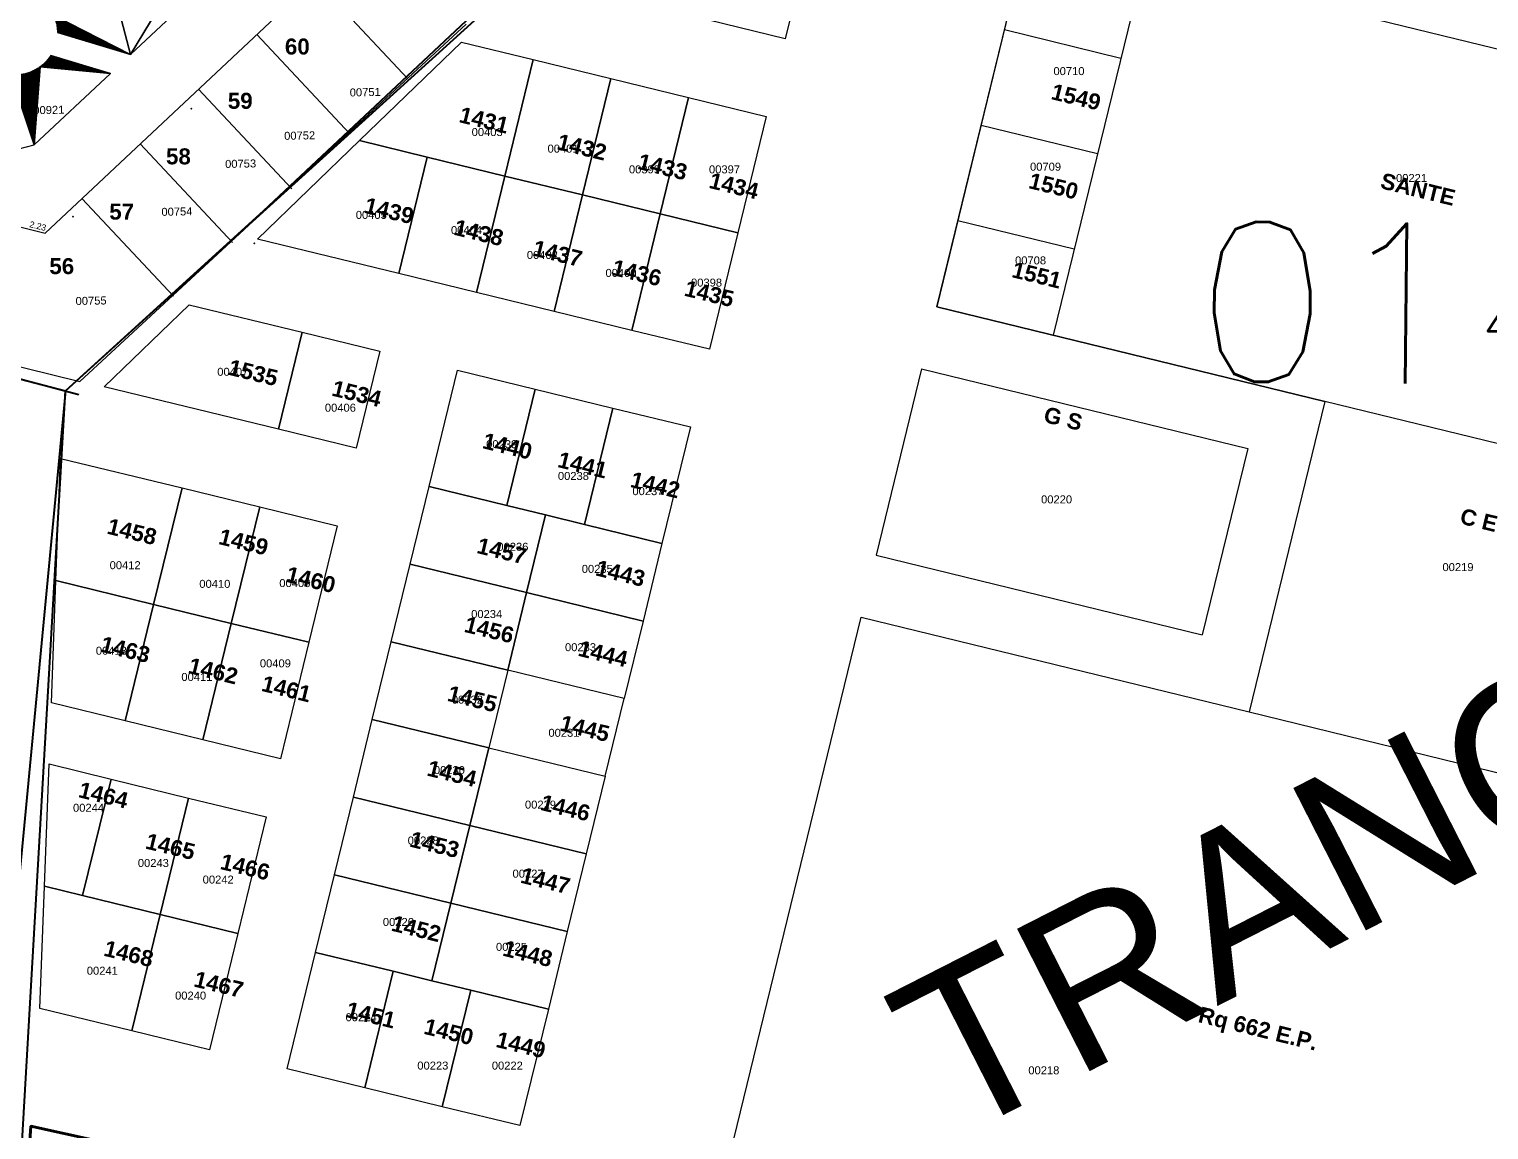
# Model space of a CAD drawing. Header units: metres. Extents: x 251686 to 255059, y 1627526 to 1631912.
# Drawn here: x 253858.9 to 254041.6, y 1630539 to 1630676.8 of the extents above; entities that cross this region are included whole.
import ezdxf
from ezdxf.enums import TextEntityAlignment as Align

# ---------------------------------------------------------------- set-up
doc = ezdxf.new("R2010")
doc.units = ezdxf.units.M
doc.header["$MEASUREMENT"] = 0
for name, color, linetype in [('limites_parcelles', 7, 'Continuous'), ('limites_sections', 7, 'Continuous'), ('limites_tf', 7, 'Continuous'), ('numero_lot', 7, 'Continuous'), ('numero_parcelle', 7, 'Continuous'), ('toponymie', 7, 'Continuous')]:
    doc.layers.add(name, color=color, linetype=linetype)
for name, color, linetype, lineweight in [('LimiteTF', 4, 'Continuous', 13), ('Numérotation', 7, 'Continuous', 0), ('TopoAlt', 3, 'Continuous', 0), ('TopoMat', 4, 'Continuous', 0), ('Traitement', 7, 'Continuous', 0)]:
    doc.layers.add(name, color=color, linetype=linetype, lineweight=lineweight)
doc.styles.add('Arial4', font='arial.ttf', dxfattribs={"height": 0.773129})
doc.styles.get("Standard").update_dxf_attribs({"font": 'txt.shx'})
doc.styles.add('Style-Arial', font='arial.ttf')
doc.styles.add('Style-txt', font='txt.shx')
doc.styles.add('style1', font='')
doc.styles.get('style1').set_extended_font_data('Times New Roman', bold=True)

# ---------------------------------------------------------------- blocks, each defined once
blk = doc.blocks.new('TCPOINT_108')
at = {"color": 0}
blk.add_point((0, 0), dxfattribs=at)
at = {"layer": 'TopoAlt'}
blk.add_attdef('ALT', text='', height=0.00762, dxfattribs=at).set_placement((0.00254, -0.00254), align=Align.TOP_LEFT)
at = {"layer": 'TopoMat'}
blk.add_attdef('MAT', (0.00254, 0.00254), '', height=0.01524, dxfattribs=at)
blk = doc.blocks.new('*U84')
at = {"layer": 'LimiteTF', "color": 5, "linetype": 'Continuous', "lineweight": 30}
for p, q in [((157.895866, -91.505031), (86.615866, -158.385031)), ((-23.334134, -158.255031), (63.525866, -181.325031)), ((86.615866, -158.385031), (61.871497, -180.885631))]:
    blk.add_line(p, q, dxfattribs=at)

msp = doc.modelspace()

# ---------------------------------------------------------------- linework, layer by layer
at = {"layer": 'limites_parcelles', "color": 7, "linetype": 'Continuous', "lineweight": 0}
for p, q in [((253860.946662, 1630651.263582), (253931.172931, 1630717.15512)), ((253983.899267, 1630688.672653), (253972.520554, 1630642.040851)), ((253998.471705, 1630685.116805), (253987.092992, 1630638.485004)), ((253894.706186, 1630682.939184), (253906.33009, 1630670.550421)), ((253865.270222, 1630632.68996), (253913.614136, 1630677.403754)), ((253887.412739, 1630676.095985), (253899.046166, 1630663.697211)), ((253980.983472, 1630676.723254), (253995.55591, 1630673.167406)), ((253880.119353, 1630669.252725), (253891.795143, 1630656.809023)), ((253807.804158, 1630664.394191), (253860.946662, 1630651.263582)), ((253978.067677, 1630664.773854), (253992.640115, 1630661.218007)), ((253872.825967, 1630662.409586), (253884.39475, 1630650.079729)), ((253865.532581, 1630655.566326), (253876.994419, 1630643.350373)), ((253975.151881, 1630652.824455), (253989.724319, 1630649.268608)), ((253819.334668, 1630644.000351), (253865.270222, 1630632.68996)), ((253972.520554, 1630642.040851), (254021.095347, 1630630.188026))]:
    msp.add_line(p, q, dxfattribs=at)
at = {"layer": 'limites_parcelles', "lineweight": 0, "flags": 128}
for points in [[(254081.048853, 1630664.967002), (254069.67014, 1630618.3352), (254021.095347, 1630630.188026), (253972.520554, 1630642.040851), (253972.520554, 1630642.040851), (253983.899267, 1630688.672653), (254081.048853, 1630664.967002)], [(254011.613086, 1630591.328191), (254060.18788, 1630579.475365), (254060.18788, 1630579.475365), (254069.67014, 1630618.3352), (254021.095347, 1630630.188026), (254011.613086, 1630591.328191)]]:
    msp.add_lwpolyline(points, close=True, dxfattribs=at)
at = {"layer": 'limites_parcelles', "color": 7, "lineweight": 0, "flags": 128}
for points in [[(253922.02078, 1630672.968183), (253918.464933, 1630658.395745), (253908.749974, 1630660.766311), (253900.268992, 1630662.835771), (253913.050474, 1630675.157044), (253913.050474, 1630675.157044), (253922.02078, 1630672.968183)], [(253878.96652, 1630642.300316), (253893.108602, 1630638.849479), (253893.108602, 1630638.849479), (253890.145396, 1630626.705781), (253890.145396, 1630626.705781), (253868.315284, 1630632.032588), (253868.315284, 1630632.032588), (253878.96652, 1630642.300316)]]:
    msp.add_lwpolyline(points, dxfattribs=at)
for points in [[(253918.464933, 1630658.395745), (253922.02078, 1630672.968183), (253922.02078, 1630672.968183), (253931.735739, 1630670.597619), (253931.735739, 1630670.597619), (253928.179891, 1630656.02518), (253918.464933, 1630658.395745)], [(253928.179891, 1630656.02518), (253931.735739, 1630670.597619), (253931.735739, 1630670.597619), (253941.450697, 1630668.227053), (253937.89485, 1630653.654616), (253928.179891, 1630656.02518)], [(253887.487508, 1630650.514498), (253900.268992, 1630662.835771), (253908.749974, 1630660.766311), (253908.749974, 1630660.766311), (253905.194127, 1630646.193873), (253887.487508, 1630650.514498)], [(253899.860354, 1630624.335216), (253890.145396, 1630626.705781), (253890.145396, 1630626.705781), (253893.108602, 1630638.849479), (253893.108602, 1630638.849479), (253902.823562, 1630636.478915), (253899.860354, 1630624.335216)], [(253912.53852, 1630634.108349), (253922.253479, 1630631.737784), (253918.697631, 1630617.165346), (253918.697631, 1630617.165346), (253908.982672, 1630619.535911), (253908.982672, 1630619.535911), (253912.53852, 1630634.108349)], [(253922.253479, 1630631.737784), (253931.968437, 1630629.367219), (253928.412589, 1630614.794781), (253923.55511, 1630615.980063), (253918.697631, 1630617.165346), (253918.697631, 1630617.165346), (253922.253479, 1630631.737784)], [(253906.612106, 1630609.820952), (253908.982672, 1630619.535911), (253908.982672, 1630619.535911), (253918.697631, 1630617.165346), (253923.55511, 1630615.980063), (253921.184545, 1630606.265104), (253906.612106, 1630609.820952)], [(253897.489789, 1630614.620257), (253893.933942, 1630600.047819), (253884.218983, 1630602.418384), (253887.774831, 1630616.990822), (253887.774831, 1630616.990822), (253897.489789, 1630614.620257)], [(253938.127548, 1630612.424215), (253935.756983, 1630602.709257), (253921.184545, 1630606.265104), (253923.55511, 1630615.980063), (253928.412589, 1630614.794781), (253938.127548, 1630612.424215)], [(253904.241542, 1630600.105994), (253906.612106, 1630609.820952), (253906.612106, 1630609.820952), (253921.184545, 1630606.265104), (253918.81398, 1630596.550146), (253904.241542, 1630600.105994)], [(253861.705335, 1630592.471875), (253862.285407, 1630607.770438), (253874.504025, 1630604.78895), (253870.948177, 1630590.216512), (253870.948177, 1630590.216512), (253861.705335, 1630592.471875)], [(253935.756983, 1630602.709257), (253933.386418, 1630592.994298), (253933.386418, 1630592.994298), (253918.81398, 1630596.550146), (253921.184545, 1630606.265104), (253935.756983, 1630602.709257)], [(253880.663135, 1630587.845947), (253870.948177, 1630590.216512), (253870.948177, 1630590.216512), (253874.504025, 1630604.78895), (253884.218983, 1630602.418384), (253880.663135, 1630587.845947)], [(253890.378094, 1630585.475381), (253880.663135, 1630587.845947), (253880.663135, 1630587.845947), (253884.218983, 1630602.418384), (253893.933942, 1630600.047819), (253890.378094, 1630585.475381)], [(253901.870977, 1630590.391035), (253904.241542, 1630600.105994), (253904.241542, 1630600.105994), (253918.81398, 1630596.550146), (253916.443415, 1630586.835188), (253901.870977, 1630590.391035)], [(253933.386418, 1630592.994298), (253918.81398, 1630596.550146), (253916.443415, 1630586.835188), (253931.015852, 1630583.27934), (253931.015852, 1630583.27934), (253933.386418, 1630592.994298)], [(253899.500411, 1630580.676077), (253901.870977, 1630590.391035), (253901.870977, 1630590.391035), (253916.443415, 1630586.835188), (253914.072849, 1630577.120229), (253899.500411, 1630580.676077)], [(253931.015852, 1630583.27934), (253928.645287, 1630573.564381), (253928.645287, 1630573.564381), (253914.072849, 1630577.120229), (253916.443415, 1630586.835188), (253931.015852, 1630583.27934)], [(253861.413891, 1630584.822937), (253869.170253, 1630582.930293), (253869.170253, 1630582.930293), (253865.614405, 1630568.357855), (253860.833748, 1630569.524392), (253861.413891, 1630584.822937)], [(253869.170253, 1630582.930293), (253878.885211, 1630580.559728), (253878.885211, 1630580.559728), (253875.329363, 1630565.98729), (253865.614405, 1630568.357855), (253869.170253, 1630582.930293)], [(253888.600171, 1630578.189162), (253885.044323, 1630563.616725), (253875.329363, 1630565.98729), (253878.885211, 1630580.559728), (253878.885211, 1630580.559728), (253888.600171, 1630578.189162)], [(253928.645287, 1630573.564381), (253926.274722, 1630563.849423), (253926.274722, 1630563.849423), (253911.702284, 1630567.405271), (253914.072849, 1630577.120229), (253928.645287, 1630573.564381)], [(253904.47424, 1630558.875594), (253894.759281, 1630561.246159), (253894.759281, 1630561.246159), (253897.129846, 1630570.961118), (253911.702284, 1630567.405271), (253909.331719, 1630557.690311), (253904.47424, 1630558.875594)], [(253860.833748, 1630569.524392), (253865.614405, 1630568.357855), (253875.329363, 1630565.98729), (253871.773516, 1630551.414852), (253860.253605, 1630554.225846), (253860.833748, 1630569.524392)], [(253926.274722, 1630563.849423), (253923.904156, 1630554.134463), (253923.904156, 1630554.134463), (253914.189198, 1630556.505029), (253909.331719, 1630557.690311), (253911.702284, 1630567.405271), (253926.274722, 1630563.849423)], [(253904.47424, 1630558.875594), (253900.918392, 1630544.303156), (253891.203433, 1630546.673722), (253894.759281, 1630561.246159), (253894.759281, 1630561.246159), (253904.47424, 1630558.875594)], [(253914.189198, 1630556.505029), (253910.63335, 1630541.932591), (253900.918392, 1630544.303156), (253904.47424, 1630558.875594), (253909.331719, 1630557.690311), (253914.189198, 1630556.505029)], [(253920.348309, 1630539.562026), (253910.63335, 1630541.932591), (253914.189198, 1630556.505029), (253923.904156, 1630554.134463), (253923.904156, 1630554.134463), (253920.348309, 1630539.562026)]]:
    msp.add_lwpolyline(points, close=True, dxfattribs=at)
at = {"layer": 'limites_parcelles', "lineweight": 0, "flags": 128}
msp.add_lwpolyline([(253963.038293, 1630603.181017), (254011.613086, 1630591.328191), (254060.18788, 1630579.475365), (254060.18788, 1630579.475365), (254040.038076, 1630496.898217), (253942.88849, 1630520.603869), (253963.038293, 1630603.181017)], dxfattribs=at)
at = {"layer": 'limites_parcelles', "color": 7, "lineweight": 0}
for points in [[(253953.536222, 1630675.571446), (253943.821263, 1630677.942012), (253947.732695, 1630693.971693), (253957.447654, 1630691.601129)], [(253947.609809, 1630651.28405), (253937.89485, 1630653.654616), (253941.450697, 1630668.227053), (253951.165657, 1630665.856488)], [(253914.909085, 1630643.823307), (253905.194127, 1630646.193873), (253908.749974, 1630660.766311), (253918.464933, 1630658.395745)], [(253928.179891, 1630656.02518), (253924.624043, 1630641.452742), (253914.909085, 1630643.823307), (253918.464933, 1630658.395745)], [(253928.179891, 1630656.02518), (253937.89485, 1630653.654616), (253934.339002, 1630639.082177), (253924.624043, 1630641.452742)], [(253944.053961, 1630636.711612), (253934.339002, 1630639.082177), (253937.89485, 1630653.654616), (253947.609809, 1630651.28405)], [(253941.683395, 1630626.996653), (253938.127548, 1630612.424215), (253928.412589, 1630614.794781), (253931.968437, 1630629.367219)], [(253874.504025, 1630604.78895), (253862.285407, 1630607.770438), (253862.865479, 1630623.068999), (253878.059873, 1630619.361388)], [(253887.774831, 1630616.990822), (253884.218983, 1630602.418384), (253874.504025, 1630604.78895), (253878.059873, 1630619.361388)], [(253914.072849, 1630577.120229), (253911.702284, 1630567.405271), (253897.129846, 1630570.961118), (253899.500411, 1630580.676077)], [(253875.329363, 1630565.98729), (253885.044323, 1630563.616725), (253881.488475, 1630549.044287), (253871.773516, 1630551.414852)]]:
    msp.add_3dface(points, dxfattribs=at)
at = {"layer": 'limites_sections', "color": 112, "linetype": 'Continuous', "lineweight": 40, "flags": 128}
for points in [[(254450.84006, 1630759.175246), (254395.3871, 1630569.1026), (254353.2541, 1630409.5098), (254348.492261, 1630392.388149), (254237.72828, 1630442.844843), (254040.038076, 1630496.898217), (253942.172035, 1630521.14592), (253859.148201, 1630539.484772), (253853.186893, 1630453.726815), (253808.243015, 1630442.914881), (253793.178897, 1630438.29059), (253774.754402, 1630423.155021), (253711.134092, 1630399.982213), (253678.015836, 1630518.052824), (253627.848348, 1630688.389303), (253621.624412, 1630712.828844), (253610.975151, 1630786.918169), (253609.69659, 1630931.397239), (253737.566314, 1630938.284849), (253928.216166, 1630961.492497), (253976.914647, 1630881.792805), (254242.098307, 1630809.467069), (254450.84006, 1630759.175246)], [(254348.370927, 1630391.951882), (254309.9852, 1630253.9323), (254287.3632, 1630130.504), (254273.8695, 1629992.7881), (254275.334915, 1629929.186521), (254144.350912, 1629962.854533), (254129.310226, 1629944.470728), (254024.768125, 1629997.357132), (253955.511127, 1630039.119672), (253907.405394, 1630046.336207), (253799.369555, 1630038.162516), (253786.496556, 1630083.300126), (253767.950249, 1630162.069178), (253749.054441, 1630241.188133), (253711.262624, 1630399.425942), (253774.754402, 1630423.155021), (253793.178897, 1630438.29059), (253808.243015, 1630442.914881), (253853.186893, 1630453.726815), (253859.148201, 1630539.484772), (253942.172035, 1630521.14592), (254040.038076, 1630496.898217), (254237.72828, 1630442.844843), (254348.370927, 1630391.951882)]]:
    msp.add_lwpolyline(points, close=True, dxfattribs=at)
at = {"layer": 'limites_tf', "color": 5, "linetype": 'Continuous', "lineweight": 30, "flags": 128}
msp.add_lwpolyline([(254091.990638, 1630476.368054), (253923.42389, 1630459.487846), (253853.186893, 1630453.726815), (253863.473011, 1630631.515451), (254036.979216, 1630788.651819), (254064.910841, 1630800.053941)], dxfattribs=at)
msp.add_lwpolyline([(253594.426761, 1630586.600801), (253652.57738, 1630675.466051), (253711.461613, 1630669.490237), (253773.051404, 1630655.133117), (253863.473011, 1630631.515451), (253855.553493, 1630548.171187), (253852.242032, 1630482.492448), (253763.124963, 1630463.616363), (253714.316845, 1630461.398339), (253689.131833, 1630451.507025), (253671.664644, 1630435.308476), (253634.413991, 1630420.999651), (253629.589095, 1630422.456662), (253601.398835, 1630430.946052), (253541.381868, 1630412.047423), (253528.078129, 1630405.334261), (253527.694071, 1630401.34559), (253457.501025, 1630494.253514), (253431.583886, 1630529.165058), (253432.128648, 1630533.353164), (253488.960463, 1630553.633025), (253594.426761, 1630586.600801)], close=True, dxfattribs=at)
at = {"layer": 'Numérotation', "color": 5, "lineweight": 13}
for p, q in [((253970.624102, 1630634.268884), (254011.426928, 1630624.312511)), ((254021.095347, 1630630.188026), (254011.613086, 1630591.328191)), ((254011.426928, 1630624.312511), (254005.737571, 1630600.99661)), ((253964.934745, 1630610.952984), (254005.737571, 1630600.99661)), ((253963.038293, 1630603.181017), (254011.613086, 1630591.328191))]:
    msp.add_line(p, q, dxfattribs=at)
at = {"layer": 'Traitement', "color": 5, "lineweight": 13}
msp.add_line((253970.624102, 1630634.268884), (253964.934746, 1630610.952984), dxfattribs=at)

# ---------------------------------------------------------------- block references
at = {"layer": 'limites_tf', "color": 5, "linetype": 'Continuous', "lineweight": 30}
msp.add_blockref('*U84', (253801.601514, 1630812.401082), dxfattribs=at)
at = {"layer": 'toponymie', "xscale": 39.374638, "yscale": 39.374638, "zscale": 39.374638}
for p in [(253879.21695, 1630666.816687, 18.82218), (253864.397234, 1630653.293121, 18.589153), (253887.092246, 1630649.983963)]:
    msp.add_blockref('TCPOINT_108', p, dxfattribs=at)

# ---------------------------------------------------------------- texts
at = {"layer": 'limites_parcelles', "color": 7, "linetype": 'Continuous', "lineweight": 0, "style": 'Arial4'}
msp.add_text('2.23', height=0.773219, rotation=346.103468, dxfattribs=at).set_placement((253859.868535, 1630651.544498), align=Align.BOTTOM_CENTER)
at = {"layer": 'limites_sections', "color": 3, "lineweight": 30, "style": 'Style-txt'}
msp.add_text('014', height=19.99996, rotation=359.3742, dxfattribs=at).set_placement((254030.394205, 1630642.45992), align=Align.MIDDLE_CENTER)
at = {"layer": 'numero_lot', "color": 7, "linetype": 'Continuous', "lineweight": 0, "char_height": 2, "attachment_point": 7, "line_spacing_factor": 0.72, "style": 'style1'}
for s, insert in [('\\fArial|b1|i0|c00|p39;60', (253890.932372, 1630673.577068)), ('\\fArial|b1|i0|c00|p39;59', (253883.79086, 1630666.785083)), ('\\fArial|b1|i0|c00|p39;58', (253876.05388, 1630659.83213)), ('\\fArial|b1|i0|c00|p39;57', (253868.954731, 1630652.917658)), ('\\fArial|b1|i0|c00|p39;56', (253861.453313, 1630646.095371))]:
    msp.add_mtext(s, dxfattribs=dict(at, insert=insert))
at = {"layer": 'numero_lot', "color": 7, "lineweight": 13, "char_height": 2, "attachment_point": 7, "rotation": 346.28709652, "line_spacing_factor": 0.72, "style": 'style1'}
for s, insert in [('\\fArial|b1|i0|c00|p39;1549', (253986.696488, 1630668.024814)), ('\\fArial|b1|i0|c00|p39;1431', (253912.602605, 1630665.13409)), ('\\fArial|b1|i0|c00|p39;1432', (253924.852012, 1630661.749314)), ('\\fArial|b1|i0|c00|p39;1433', (253934.948822, 1630659.285573)), ('\\fArial|b1|i0|c00|p39;1434', (253943.878195, 1630656.908808)), ('\\fArial|b1|i0|c00|p39;1550', (253983.88299, 1630656.882952)), ('\\fArial|b1|i0|c00|p39;1439', (253900.72166, 1630653.791034)), ('\\fArial|b1|i0|c00|p39;1438', (253911.938996, 1630651.048027)), ('\\fArial|b1|i0|c00|p39;1437', (253921.804608, 1630648.448657)), ('\\fArial|b1|i0|c00|p39;1436', (253931.713091, 1630646.025026)), ('\\fArial|b1|i0|c00|p39;1551', (253981.772582, 1630645.741018)), ('\\fArial|b1|i0|c00|p39;1435', (253940.783871, 1630643.415868)), ('\\fArial|b1|i0|c00|p39;1535', (253883.713774, 1630633.529252)), ('\\fArial|b1|i0|c00|p39;1534', (253896.665524, 1630630.911879)), ('\\fArial|b1|i0|c00|p39;1440', (253915.529016, 1630624.337056)), ('\\fArial|b1|i0|c00|p39;1441', (253924.94464, 1630622.00447)), ('\\fArial|b1|i0|c00|p39;1442', (253934.042754, 1630619.507376)), ('\\fArial|b1|i0|c00|p39;1458', (253868.541693, 1630613.638974)), ('\\fArial|b1|i0|c00|p39;1459', (253882.508548, 1630612.340434)), ('\\fArial|b1|i0|c00|p39;1457', (253914.823735, 1630611.216867)), ('\\fArial|b1|i0|c00|p39;1460', (253890.926241, 1630607.622792)), ('\\fArial|b1|i0|c00|p39;1443', (253929.672877, 1630608.41879)), ('\\fArial|b1|i0|c00|p39;1456', (253913.246985, 1630601.345132)), ('\\fArial|b1|i0|c00|p39;1463', (253867.714008, 1630598.880548)), ('\\fArial|b1|i0|c00|p39;1444', (253927.502054, 1630598.385752)), ('\\fArial|b1|i0|c00|p39;1462', (253878.70832, 1630596.197805)), ('\\fArial|b1|i0|c00|p39;1461', (253887.870248, 1630593.962186)), ('\\fArial|b1|i0|c00|p39;1455', (253911.141481, 1630592.716437)), ('\\fArial|b1|i0|c00|p39;1445', (253925.213216, 1630589.005726)), ('\\fArial|b1|i0|c00|p39;1454', (253908.582798, 1630583.367195)), ('\\fArial|b1|i0|c00|p39;1464', (253864.966018, 1630580.66211)), ('\\fArial|b1|i0|c00|p39;1446', (253922.788697, 1630579.069654)), ('\\fArial|b1|i0|c00|p39;1453', (253906.413491, 1630574.477023)), ('\\fArial|b1|i0|c00|p39;1465', (253873.348856, 1630574.233858)), ('\\fArial|b1|i0|c00|p39;1466', (253882.708741, 1630571.672893)), ('\\fArial|b1|i0|c00|p39;1447', (253920.295162, 1630569.9874)), ('\\fArial|b1|i0|c00|p39;1452', (253904.123136, 1630563.954127)), ('\\fArial|b1|i0|c00|p39;1468', (253868.134907, 1630560.822778)), ('\\fArial|b1|i0|c00|p39;1448', (253918.060707, 1630560.83024)), ('\\fArial|b1|i0|c00|p39;1467', (253879.398881, 1630556.971898)), ('\\fArial|b1|i0|c00|p39;1451', (253898.436332, 1630553.151824)), ('\\fArial|b1|i0|c00|p39;1450', (253908.185594, 1630551.049935)), ('\\fArial|b1|i0|c00|p39;1449', (253917.214703, 1630549.406656))]:
    msp.add_mtext(s, dxfattribs=dict(at, insert=insert))
at = {"layer": 'numero_lot', "color": 7, "lineweight": 13, "char_height": 2, "width": 68.897638, "attachment_point": 7, "rotation": 346.28709652, "style": 'style1'}
for s, insert in [('\\fArial|b1|i0|c00|p39;SANTE', (254027.910468, 1630656.8676)), ('\\fArial|b1|i0|c00|p39;G S', (253985.758666, 1630627.619694)), ('\\fArial|b1|i0|c00|p39;C E', (254037.860467, 1630614.906237)), ('\\fArial|b1|i0|c00|p39;Rq 662 E.P.', (254004.969157, 1630551.960505))]:
    msp.add_mtext(s, dxfattribs=dict(at, insert=insert))
at = {"layer": 'numero_parcelle', "color": 5, "lineweight": 0, "style": 'Style-Arial'}
for s, rotation, p in [('00710', 359.99413, (253987.119139, 1630672.030971)), ('00751', 1.13223, (253899.034186, 1630669.354215)), ('00921', 1.13223, (253859.434739, 1630667.129087, 22.115561)), ('00752', 1.13223, (253890.827751, 1630663.924884)), ('00403', 359.99413, (253914.307595, 1630664.40342)), ('00401', 359.99413, (253923.804159, 1630662.328652)), ('00753', 1.13223, (253883.440341, 1630660.405398)), ('00399', 359.99413, (253933.991344, 1630659.735364)), ('00397', 359.99413, (253944.006125, 1630659.734338)), ('00709', 359.99413, (253984.188376, 1630660.068121)), ('00221', 359.99413, (254029.991943, 1630658.650863)), ('00754', 1.13223, (253875.46769, 1630654.414062)), ('00405', 359.99413, (253899.802366, 1630654.03593)), ('00404', 359.99413, (253911.716309, 1630652.13373)), ('00402', 359.99413, (253921.212766, 1630649.022064)), ('00708', 359.99413, (253982.31227, 1630648.339734)), ('00400', 359.99413, (253931.054649, 1630646.774444)), ('00398', 359.99413, (253941.759981, 1630645.563633)), ('00755', 1.13223, (253864.724295, 1630643.256032)), ('00407', 359.99413, (253882.468739, 1630634.401455)), ('00406', 359.99413, (253895.936433, 1630629.906852)), ('00239', 359.99413, (253916.122299, 1630625.341258)), ('00238', 359.99413, (253925.100662, 1630621.365563)), ('00237', 359.99413, (253934.424574, 1630619.463629)), ('00220', 359.99413, (253985.568811, 1630618.432424)), ('00236', 359.99413, (253917.527, 1630612.503333)), ('00412', 359.99413, (253868.998104, 1630610.197686)), ('00235', 359.99413, (253928.084172, 1630609.737191)), ('00219', 359.99413, (254035.80373, 1630609.95928)), ('00410', 359.99413, (253880.221327, 1630607.864689)), ('00408', 359.99413, (253890.236119, 1630607.959768)), ('00234', 359.99413, (253914.245433, 1630604.085047)), ('00413', 359.99413, (253867.270321, 1630599.494123)), ('00233', 359.99413, (253925.986477, 1630599.936254)), ('00409', 359.99413, (253887.799553, 1630597.913427)), ('00411', 359.99413, (253877.975441, 1630596.209517)), ('00232', 359.99413, (253911.826974, 1630593.370685)), ('00231', 359.99413, (253923.913355, 1630589.221856)), ('00230', 359.99413, (253909.581379, 1630584.557285)), ('00229', 359.99413, (253920.977067, 1630580.235711)), ('00244', 359.99413, (253864.414168, 1630579.841868)), ('00228', 359.99413, (253906.299772, 1630575.743991)), ('00243', 359.99413, (253872.528886, 1630572.928385)), ('00242', 359.99413, (253880.6441, 1630570.853758)), ('00227', 359.99413, (253919.422164, 1630571.595056)), ('00226', 359.99413, (253903.190691, 1630565.548149)), ('00225', 359.99413, (253917.349202, 1630562.436005)), ('00241', 359.99413, (253866.138765, 1630559.44937)), ('00240', 359.99413, (253877.18924, 1630556.337545)), ('00224', 359.99413, (253898.527416, 1630553.624303)), ('00223', 359.99413, (253907.505566, 1630547.574813)), ('00222', 359.99413, (253916.829673, 1630547.573858)), ('00218', 359.99413, (253983.975098, 1630546.983856))]:
    msp.add_text(s, height=1, rotation=rotation, dxfattribs=at).set_placement(p, align=Align.TOP_LEFT)
at = {"layer": 'Traitement', "color": 4, "lineweight": 13, "style": 'Style-Arial'}
msp.add_text('TRANCHE  B', height=20, rotation=26.99413, dxfattribs=at).set_placement((254045.229846, 1630584.897059), align=Align.MIDDLE_CENTER)

# ---------------------------------------------------------------- meshes
at = {"layer": 'limites_parcelles', "color": 7, "linetype": 'Continuous', "lineweight": 0}
mesh = msp.add_polyface(dxfattribs=at)
corners = [(253862.19406, 1630678.017594), (253862.237034, 1630677.884034), (253871.622947, 1630673.623653), (253861.652799, 1630679.155299), (253861.726172, 1630679.035717), (253867.106738, 1630690.855323), (253861.576313, 1630679.272928), (253862.436886, 1630676.923718), (253862.450743, 1630676.784114), (253860.857785, 1630680.132707), (253860.957345, 1630680.033819), (253862.419306, 1630677.062955), (253861.32842, 1630679.613055), (253861.414063, 1630679.501897), (253861.239909, 1630679.721893), (253861.79637, 1630678.914182), (253862.147546, 1630678.149995), (253861.987127, 1630678.539078), (253862.04408, 1630678.410828), (253862.460937, 1630676.644144), (253862.467346, 1630676.503991), (253861.926878, 1630678.665802), (253861.496714, 1630679.38848), (253862.470093, 1630676.363716), (253862.312299, 1630677.613678), (253862.344529, 1630677.477126), (253861.148468, 1630679.828351), (253862.097491, 1630678.281052), (253861.05428, 1630679.932367), (253881.150417, 1630682.563103), (253879.934029, 1630687.413457), (253861.863272, 1630678.790877), (253862.398063, 1630677.201643), (253862.373097, 1630677.33972), (253862.276467, 1630677.749375)]
mesh.append_faces([[corners[k] for k in face] for face in [(2, 5, 17)]], dxfattribs={"vtx0": -1, "vtx1": -1, "vtx2": -1, "color": 7})
mesh.append_faces([[corners[k] for k in face] for face in [(2, 32, 11), (2, 30, 5)]], dxfattribs={"vtx0": -1, "vtx2": -1, "color": 7})
mesh.append_faces([[corners[k] for k in face] for face in [(0, 1, 2), (3, 4, 5), (6, 3, 5), (7, 8, 2), (11, 7, 2), (12, 13, 5), (14, 12, 5), (4, 15, 5), (16, 0, 2), (17, 18, 2), (19, 20, 2), (21, 17, 5), (22, 6, 5), (13, 22, 5), (8, 19, 2), (24, 25, 2), (26, 14, 5), (27, 16, 2), (28, 26, 5), (15, 31, 5), (31, 21, 5), (33, 32, 2), (1, 34, 2), (10, 28, 5), (25, 33, 2), (34, 24, 2), (18, 27, 2)]], dxfattribs={"vtx1": -1, "vtx2": -1, "color": 7})
mesh.append_faces([[corners[k] for k in face] for face in [(5, 9, 10), (20, 23, 2), (2, 29, 30)]], dxfattribs={"vtx2": -1, "color": 7})
mesh = msp.add_polyface(dxfattribs=at)
corners = [(253859.353766, 1630671.510005), (253859.226248, 1630671.454579), (253859.564911, 1630662.309782), (253860.312617, 1630672.069579), (253860.199506, 1630671.98882), (253859.097388, 1630671.402571), (253859.967057, 1630671.836215), (253860.084319, 1630671.910991), (253861.039752, 1630672.714429), (253869.092442, 1630671.249294), (253861.133513, 1630672.817102), (253854.727498, 1630661.042607), (253856.640256, 1630671.071661), (253856.09112, 1630671.157669), (253855.955484, 1630671.18819), (253857.056442, 1630671.045291), (253857.195435, 1630671.043764), (253855.820703, 1630671.222191), (253855.686837, 1630671.259793), (253860.74272, 1630672.421732), (253860.638704, 1630672.329497), (253859.479818, 1630671.568728), (253860.423592, 1630672.15339), (253860.844295, 1630672.516713), (253859.847963, 1630671.764551), (253859.726978, 1630671.696062), (253861.312733, 1630673.02959), (253861.398131, 1630673.139344), (253856.227488, 1630671.13075), (253858.434714, 1630671.194111), (253858.569373, 1630671.228783), (253858.835639, 1630671.308749), (253858.967124, 1630671.35392), (253858.2992, 1630671.16298), (253858.162954, 1630671.135389), (253861.480599, 1630673.251234), (253856.778761, 1630671.059208), (253861.224527, 1630672.922156), (253856.364589, 1630671.107432), (253857.612048, 1630671.061223), (253857.47336, 1630671.051761), (253857.888508, 1630671.091072), (253857.750492, 1630671.074347), (253859.604222, 1630671.630808), (253857.334428, 1630671.045901), (253850.358645, 1630662.117255), (253856.502178, 1630671.087715), (253860.532308, 1630672.240009), (253860.943305, 1630672.614259), (253861.636562, 1630673.481425), (253861.560076, 1630673.365322), (253856.91751, 1630671.050418), (253858.026036, 1630671.111399), (253858.702995, 1630671.266996)]
mesh.append_faces([[corners[k] for k in face] for face in [(11, 18, 45)]], dxfattribs={"vtx0": -1, "color": 7})
mesh.append_faces([[corners[k] for k in face] for face in [(5, 2, 1), (6, 2, 7), (8, 9, 10), (15, 2, 16), (0, 2, 21), (19, 9, 23), (26, 9, 27), (29, 2, 30), (31, 2, 32), (21, 2, 43), (41, 2, 52), (35, 9, 50), (36, 2, 51), (52, 2, 34), (47, 9, 20), (53, 2, 31), (44, 2, 40)]], dxfattribs={"vtx0": -1, "vtx1": -1, "color": 7})
mesh.append_faces([[corners[k] for k in face] for face in [(11, 13, 14), (11, 17, 18), (3, 2, 9), (11, 28, 13), (11, 38, 28), (11, 12, 46), (11, 14, 17), (2, 25, 43), (11, 46, 38), (9, 37, 10), (9, 48, 23)]], dxfattribs={"vtx0": -1, "vtx2": -1, "color": 7})
mesh.append_faces([[corners[k] for k in face] for face in [(0, 1, 2), (3, 4, 2), (11, 2, 12), (4, 7, 2), (19, 20, 9), (22, 3, 9), (24, 25, 2), (33, 34, 2), (35, 27, 9), (36, 12, 2), (26, 37, 9), (39, 40, 2), (41, 42, 2), (44, 16, 2), (6, 24, 2), (47, 22, 9), (8, 48, 9), (42, 39, 2), (15, 51, 2), (53, 30, 2), (5, 32, 2), (29, 33, 2)]], dxfattribs={"vtx1": -1, "vtx2": -1, "color": 7})
mesh.append_faces([[corners[k] for k in face] for face in [(9, 49, 50)]], dxfattribs={"vtx2": -1, "color": 7})

doc.saveas('drawing.dxf')
